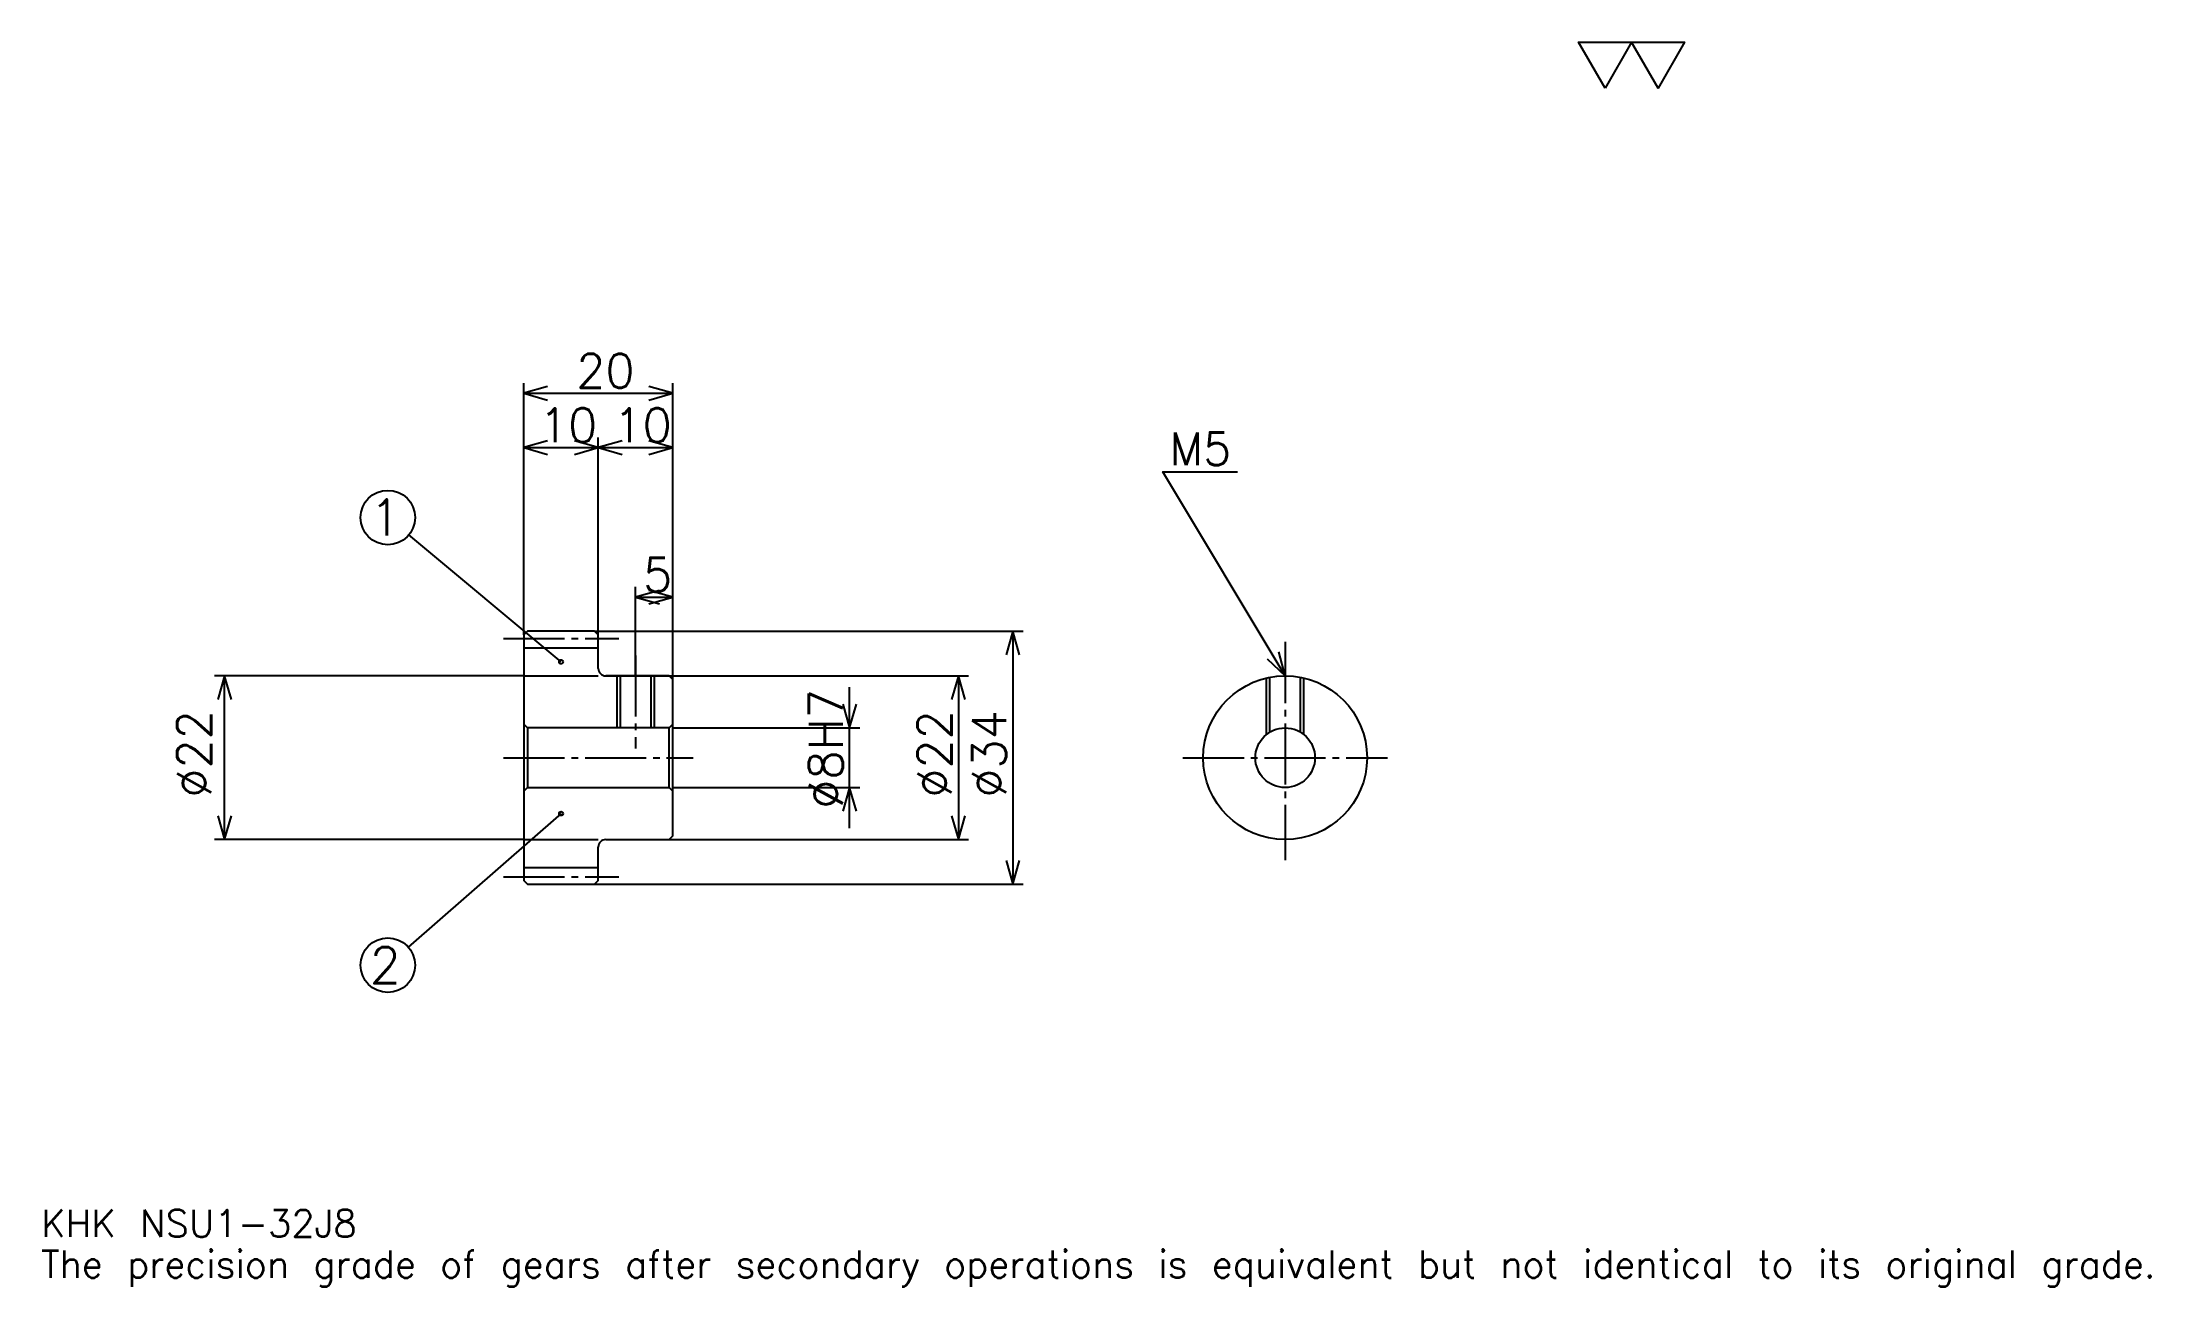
# Model space of a CAD drawing. Extents: x 9 to 292, y 3 to 171.
import ezdxf

# ---------------------------------------------------------------- set-up
doc = ezdxf.new("R2010")
doc.units = 0
doc.linetypes.add('DASHDOT', pattern=[10.95652, 8.217391, -0.913043, 0.913043, -0.913043])
doc.layers.get('0').update_dxf_attribs({"linetype": 'CONTINUOUS'})
doc.layers.add('DASHDOT', color=6, linetype='DASHDOT')
doc.styles.add('KANJI', font='TXT', dxfattribs={"bigfont": 'BIGFONT'})

msp = doc.modelspace()

# ---------------------------------------------------------------- linework, layer by layer
at = {"color": 5}
for p, q in [((73.956528, 91.41304), (73.956528, 124.73912)), ((93.956528, 91.41304), (93.956528, 124.73912)), ((73.956528, 123.36956), (93.956528, 123.36956)), ((83.956528, 91.41304), (83.956528, 117.434784)), ((73.956528, 116.065216), (83.956528, 116.065216)), ((83.956528, 116.065216), (93.956528, 116.065216)), ((78.956528, 87.28804), (58.501228, 104.335716)), ((88.956528, 91.41304), (88.956528, 97.347824)), ((88.956528, 95.978256), (93.956528, 95.978256)), ((73.956528, 90.91304), (73.956528, 91.41304)), ((83.456528, 91.41304), (93.956528, 91.41304)), ((83.956528, 90.91304), (83.956528, 91.41304)), ((88.956528, 85.41304), (88.956528, 91.41304)), ((93.956528, 91.41304), (140.978271, 91.41304)), ((93.956528, 84.91304), (93.956528, 91.41304)), ((139.608704, 91.41304), (139.608704, 57.41304)), ((73.956528, 85.41304), (32.413052, 85.41304)), ((33.782616, 63.41304), (33.782616, 85.41304)), ((84.956528, 85.41304), (93.956528, 85.41304)), ((93.956528, 85.41304), (133.67392, 85.41304)), ((132.304352, 85.41304), (132.304352, 63.41304)), ((117.695656, 64.934776), (117.695656, 83.891304)), ((93.956528, 78.41304), (119.065216, 78.41304)), ((93.956528, 70.41304), (119.065216, 70.41304)), ((78.956528, 66.91304), (58.443752, 48.957653)), ((73.956528, 63.41304), (32.413052, 63.41304)), ((84.956528, 63.41304), (93.956528, 63.41304)), ((93.956528, 63.41304), (133.67392, 63.41304)), ((83.456528, 57.41304), (93.956528, 57.41304)), ((93.956528, 57.41304), (140.978271, 57.41304))]:
    msp.add_line(p, q, dxfattribs=at)
at = {"color": 4}
for p, q in [((73.956528, 89.16304), (83.956528, 89.16304)), ((73.956528, 85.41304), (83.956528, 85.41304)), ((74.456528, 78.41304), (74.456528, 70.41304)), ((93.456528, 78.41304), (93.956528, 78.91304)), ((93.456528, 70.41304), (93.956528, 69.91304)), ((73.956528, 63.41304), (83.956528, 63.41304)), ((73.956528, 59.66304), (83.956528, 59.66304))]:
    msp.add_line(p, q, dxfattribs=at)
at = {"color": 7}
msp.add_lwpolyline([(219.130432, 164.347824), (215.569565, 170.520004), (229.813034, 170.520004), (226.252167, 164.347824), (222.691299, 170.520004), (219.130432, 164.347824)], dxfattribs=at)
at = {"color": 5}
for points in [[(77.152184, 124.282608), (73.956528, 123.36956), (77.152184, 122.456512)], [(90.76088, 122.456512), (93.956528, 123.36956), (90.76088, 124.282608)], [(77.152184, 116.978256), (73.956528, 116.065216), (77.152184, 115.152176)], [(80.76088, 115.152176), (83.956528, 116.065216), (80.76088, 116.978256)], [(87.152176, 116.978256), (83.956528, 116.065216), (87.152176, 115.152176)], [(90.76088, 115.152176), (93.956528, 116.065216), (90.76088, 116.978256)], [(176.17392, 85.41304), (159.739136, 112.804344), (169.782623, 112.804344)], [(92.152176, 96.891304), (88.956528, 95.978256), (92.152176, 95.065216)], [(90.76088, 95.065216), (93.956528, 95.978256), (90.76088, 96.891304)], [(140.521744, 88.217392), (139.608704, 91.41304), (138.695663, 88.217392)], [(173.746841, 87.683533), (176.17392, 85.41304), (175.312698, 88.623047)], [(34.69566, 82.217392), (33.782616, 85.41304), (32.869572, 82.217392)], [(133.217407, 82.217392), (132.304352, 85.41304), (131.391312, 82.217392)], [(116.782608, 81.608688), (117.695656, 78.41304), (118.608704, 81.608688)], [(118.608704, 67.217392), (117.695656, 70.41304), (116.782608, 67.217392)], [(32.869572, 66.608688), (33.782616, 63.41304), (34.69566, 66.608688)], [(131.391312, 66.608688), (132.304352, 63.41304), (133.217407, 66.608688)], [(138.695663, 60.608692), (139.608704, 57.41304), (140.521744, 60.608692)]]:
    msp.add_lwpolyline(points, dxfattribs=at)
at = {"color": 4}
for points in [[(83.956528, 86.41304), (83.956528, 90.91304), (83.456528, 91.41304), (74.456528, 91.41304), (73.956528, 90.91304), (73.956528, 69.91304)], [(84.956528, 63.41304), (93.456528, 63.41304), (93.956528, 63.91304), (93.956528, 84.91304), (93.456528, 85.41304), (84.956528, 85.41304)], [(86.456528, 85.41304), (86.456528, 78.41304)], [(86.891525, 85.41304), (86.891525, 78.41304)], [(91.02153, 85.41304), (91.02153, 78.41304)], [(91.456528, 85.41304), (91.456528, 78.41304)], [(173.67392, 77.535538), (173.67392, 85.125183)], [(174.108917, 77.838791), (174.108917, 85.217476)], [(178.238922, 77.838791), (178.238922, 85.217476)], [(178.67392, 77.535538), (178.67392, 85.125183)], [(73.956528, 69.91304), (74.456528, 70.41304), (93.456528, 70.41304), (93.456528, 78.41304), (74.456528, 78.41304), (73.956528, 78.91304)], [(73.956528, 69.91304), (73.956528, 57.91304), (74.456528, 57.41304), (83.456528, 57.41304), (83.956528, 57.91304), (83.956528, 62.41304)]]:
    msp.add_lwpolyline(points, dxfattribs=at)
at = {"color": 5}
for centre, radius in [((55.695656, 106.673904), 3.652174), ((78.956528, 87.28804), 0.273913), ((78.956528, 66.91304), 0.273913), ((55.695656, 46.55217), 3.652174)]:
    msp.add_circle(centre, radius, dxfattribs=at)
at = {"color": 4}
for radius in [11, 4]:
    msp.add_circle((176.17392, 74.41304), radius, dxfattribs=at)
for centre, start, end in [((84.956528, 86.41304), 180, 270), ((84.956528, 62.41304), 90, 180)]:
    msp.add_arc(centre, 1, start, end, dxfattribs=at)
at = {"layer": 'DASHDOT', "color": 7}
for p, q in [((71.2174, 90.41304), (86.695656, 90.41304)), ((176.17392, 89.978256), (176.17392, 60.673912)), ((71.2174, 74.41304), (96.695656, 74.41304)), ((162.434784, 74.41304), (189.913055, 74.41304)), ((71.2174, 58.41304), (86.695656, 58.41304))]:
    msp.add_line(p, q, dxfattribs=at)
msp.add_lwpolyline([(88.956528, 88.152168), (88.956528, 75.673912)], dxfattribs=at)

# ---------------------------------------------------------------- texts
at = {"color": 7, "style": 'KANJI'}
for s, height, p in [('20', 4.565217, (80.989136, 124.099991)), ('10', 4.565217, (75.989136, 116.795654)), ('10', 4.565217, (85.989136, 116.795654)), ('M5', 4.382609, (160.652191, 113.717392)), ('1', 4.869565, (53.260876, 104.239128)), ('5', 4.565217, (89.972832, 96.708694)), ('2', 4.869565, (53.260876, 44.117386)), ('KHK NSU1-32J8', 3.652174, (9.130435, 10.043478)), ('The precision grade of gears after secondary operations is equivalent but not identical to its original grade.', 3.652174, (9.130435, 4.565217))]:
    msp.add_text(s, height=height, dxfattribs=at).set_placement(p)
for s, p in [('%%c8H7', (116.782608, 67.565216)), ('%%c22', (31.956528, 69.048912)), ('%%c22', (131.391312, 69.048912)), ('%%c34', (138.695663, 69.048912))]:
    msp.add_text(s, height=4.565217, rotation=90, dxfattribs=at).set_placement(p)

doc.saveas('drawing.dxf')
